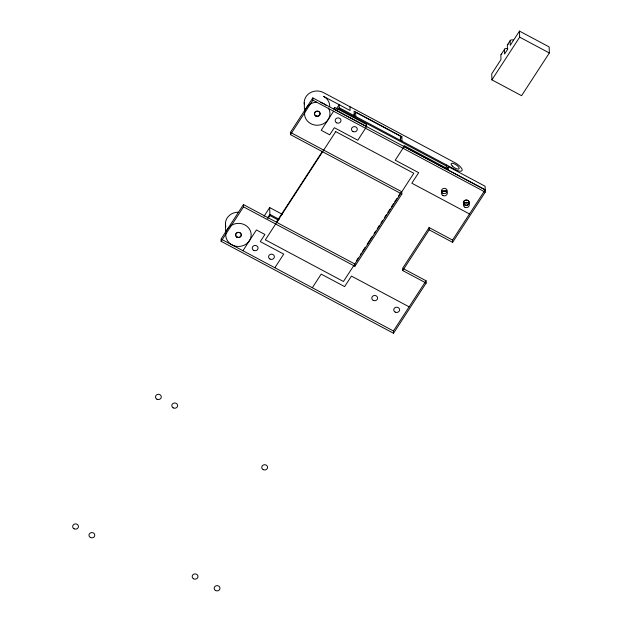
<?xml version="1.0" encoding="UTF-8"?>
<svg xmlns="http://www.w3.org/2000/svg" width="622" height="622" viewBox="0 0 622 622"><rect width="100%" height="100%" fill="white"/><g stroke="black" fill="none" stroke-linecap="round" stroke-linejoin="round"><path stroke-width="0.93" d="M243.451 204.591L243.521 206.869L354.898 266.278L354.828 264L243.451 204.591L221.051 239.05L221.121 241.328L393.501 333.268L426.14 283.057L426.07 280.779L403.484 268.735M221.121 241.328L243.521 206.869M452.606 242.339L452.544 240.061L429.118 227.566L429.18 229.845L452.606 242.339L485.246 192.128L485.09 186.235L448.268 166.595L446.86 168.772M452.544 240.061L485.191 189.827L312.812 97.911L290.412 132.362L290.474 134.64L401.851 194.041L354.898 266.278M290.474 134.64L312.874 100.181L312.812 97.911M333.641 108.959L334.636 107.427L366.568 124.462L366.63 126.593L357.782 140.207L334.333 127.704L329.707 134.819L321.216 130.293L333.703 111.089M264.023 216.262L269.676 207.569L282.435 214.38M242.945 250.697L256.427 229.961L264.91 234.486L260.284 241.608L283.733 254.11L274.877 267.732M336.152 109.278L339.145 104.675L339.27 108.889L446.713 166.198L445.127 168.632M267.273 218.4L269.878 214.396L279.231 219.387M337.668 110.117L339.231 107.715L455.265 169.604A8.172 2.892 33 0 0 462.193 169.938A8.172 2.892 33 0 0 455.063 162.777L323.409 92.554A12.712 11.546 -1.7 0 0 309.997 92.888A12.712 11.546 -1.7 0 0 304.313 103.967M268.346 217.972L269.909 215.57L269.676 207.569M276.456 222L322.476 151.216M353.584 115.482L355.66 112.294L400.327 136.117L400.451 140.362M400.311 139.048L401.874 136.646L354.089 111.159L354.221 115.708M312.337 287.729L321.185 274.108L344.611 286.602L351.446 276.09L409.12 306.848M448.268 166.595L448.345 169.192L404.067 145.579L404.098 146.574L395.242 160.196L418.668 172.683L411.826 183.202L469.501 213.96M356.655 260.393L358.241 257.951M360.356 254.693L361.413 253.068M362.478 251.443L365.122 247.369M367.237 244.119L371.995 236.795M374.11 233.538L375.696 231.104M377.282 228.663L379.397 225.405M380.991 222.964L382.577 220.522M384.691 217.272L386.278 214.831M387.864 212.39L389.978 209.132M391.565 206.691L393.679 203.441M394.737 201.808L396.852 198.558M398.438 196.117L400.56 192.859M501.068 54.65L504.675 49.099M507.544 44.683L510.32 40.414M501.744 54.2A8.172 2.892 33 0 0 500.85 55.405L500.974 59.58L491.722 73.816L491.901 79.865L521.57 95.687L549.343 52.979L549.164 46.93L519.487 31.1L510.234 45.336L510.11 41.169A8.172 2.892 33 0 1 513.539 40.088M491.901 79.865L519.665 37.149L519.487 31.1M429.118 227.566L402.644 268.284L402.714 270.562L426.14 283.057M402.714 270.562L429.18 229.845M393.501 333.268L393.431 330.982L426.07 280.779M519.665 37.149L549.343 52.979M366.63 126.593L334.698 109.558L334.636 107.427M404.098 146.574L485.191 189.827M312.874 100.181L485.246 192.128M291.267 132.82L401.781 191.77L401.851 194.041M269.909 215.57L278.415 220.11M221.906 239.509L393.431 330.982M446.674 165.017L446.713 166.198M401.874 136.646L402.014 141.194M355.66 112.294L355.784 116.539M349.961 106.72L350.077 110.506L323.526 96.348A12.712 11.546 -1.7 0 1 329.753 106.385M304.228 102.459L304.477 110.84M225.428 223.663L225.677 232.045M446.308 190.752A2.908 2.636 -1.7 0 1 442.203 190.736M468.288 202.477A2.908 2.636 -1.7 0 1 464.183 202.461M328.346 107.979A12.712 11.546 -1.7 0 1 318.783 125.154A12.712 11.546 -1.7 0 1 305.029 110.646M305.278 109.931A12.712 11.546 -1.7 0 1 316.582 102.171M320.695 102.56A12.712 11.546 -1.7 0 1 326.356 105.585M225.825 226.657A12.712 11.546 -1.7 0 1 238.28 212.188M230.194 226.183A12.712 11.546 -1.7 0 1 250.044 230.086A12.712 11.546 -1.7 0 1 240.263 246.328A12.712 11.546 -1.7 0 1 225.887 233.336M226.229 231.85A12.712 11.546 -1.7 0 1 229.013 227.24M507.886 48.773A8.172 2.892 33 0 0 504.465 49.853L504.59 54.021L507.459 49.612L507.334 45.437A8.172 2.892 33 0 1 508.221 44.232M335.717 131.631L265.369 239.843L343.453 281.494L413.801 173.281L335.717 131.631M442.848 193.255A2.908 2.636 -1.7 0 0 447.234 190.985A2.908 2.636 -1.7 0 0 442.903 188.684A2.908 2.636 -1.7 0 0 442.848 193.255M464.844 204.957A2.908 2.636 -1.7 0 0 469.229 202.694A2.908 2.636 -1.7 0 0 464.898 200.385A2.908 2.636 -1.7 0 0 464.844 204.957A2.908 2.636 -1.7 0 0 469.213 202.718A2.908 2.636 -1.7 0 0 464.883 200.408A2.908 2.636 -1.7 0 0 464.828 204.98M270.002 259.063A2.908 2.636 -1.7 0 0 274.388 256.8A2.908 2.636 -1.7 0 0 270.057 254.491A2.908 2.636 -1.7 0 0 270.002 259.063M253.683 250.355A2.908 2.636 -1.7 0 0 258.068 248.092A2.908 2.636 -1.7 0 0 253.737 245.783A2.908 2.636 -1.7 0 0 253.683 250.355M352.915 131.514A2.908 2.636 -1.7 0 0 357.3 129.252A2.908 2.636 -1.7 0 0 352.977 126.942A2.908 2.636 -1.7 0 0 352.915 131.514M336.603 122.806A2.908 2.636 -1.7 0 0 340.988 120.544A2.908 2.636 -1.7 0 0 336.657 118.234A2.908 2.636 -1.7 0 0 336.603 122.806M315.875 115.832A2.721 2.472 -1.7 0 0 319.988 113.709A2.721 2.472 -1.7 0 0 315.929 111.548A2.721 2.472 -1.7 0 0 315.875 115.832M452.334 166.051A4.719 1.672 33 0 0 459.098 168.795A4.719 1.672 33 0 0 454.052 163.726A4.719 1.672 33 0 0 452.334 166.051M90.4 537.494A2.908 2.636 -1.7 0 0 94.785 535.231A2.908 2.636 -1.7 0 0 90.454 532.922A2.908 2.636 -1.7 0 0 90.4 537.494M74.08 528.793A2.908 2.636 -1.7 0 0 78.465 526.531A2.908 2.636 -1.7 0 0 74.142 524.222A2.908 2.636 -1.7 0 0 74.08 528.793M156.923 399.192A2.908 2.636 -1.7 0 0 161.308 396.929A2.908 2.636 -1.7 0 0 156.985 394.62A2.908 2.636 -1.7 0 0 156.923 399.192M173.243 407.892A2.908 2.636 -1.7 0 0 177.628 405.63A2.908 2.636 -1.7 0 0 173.297 403.32A2.908 2.636 -1.7 0 0 173.243 407.892M263.184 469.61A2.908 2.636 -1.7 0 0 267.569 467.347A2.908 2.636 -1.7 0 0 263.246 465.038A2.908 2.636 -1.7 0 0 263.184 469.61M215.585 590.542A2.908 2.636 -1.7 0 0 219.97 588.272A2.908 2.636 -1.7 0 0 215.647 585.971A2.908 2.636 -1.7 0 0 215.585 590.542M193.605 578.81A2.908 2.636 -1.7 0 0 197.99 576.547A2.908 2.636 -1.7 0 0 193.66 574.238A2.908 2.636 -1.7 0 0 193.605 578.81M395.188 312.104A2.908 2.636 -1.7 0 0 399.573 309.842A2.908 2.636 -1.7 0 0 395.242 307.532A2.908 2.636 -1.7 0 0 395.188 312.104M373.208 300.379A2.908 2.636 -1.7 0 0 377.593 298.117A2.908 2.636 -1.7 0 0 373.262 295.808A2.908 2.636 -1.7 0 0 373.208 300.379M236.974 237.207A2.908 2.636 -1.7 0 0 241.359 234.945A2.908 2.636 -1.7 0 0 237.029 232.636A2.908 2.636 -1.7 0 0 236.974 237.207M315.774 115.995A2.908 2.636 -1.7 0 0 320.159 113.733A2.908 2.636 -1.7 0 0 315.828 111.431A2.908 2.636 -1.7 0 0 315.774 115.995M442.911 195.526A2.908 2.636 -1.7 0 0 447.304 193.263A2.908 2.636 -1.7 0 0 442.973 190.954A2.908 2.636 -1.7 0 0 442.911 195.526M464.898 207.25A2.908 2.636 -1.7 0 0 469.283 204.988A2.908 2.636 -1.7 0 0 464.953 202.679A2.908 2.636 -1.7 0 0 464.898 207.25M237.083 237.044A2.721 2.472 -1.7 0 0 241.188 234.922A2.721 2.472 -1.7 0 0 237.137 232.752A2.721 2.472 -1.7 0 0 237.083 237.044"/></g></svg>
